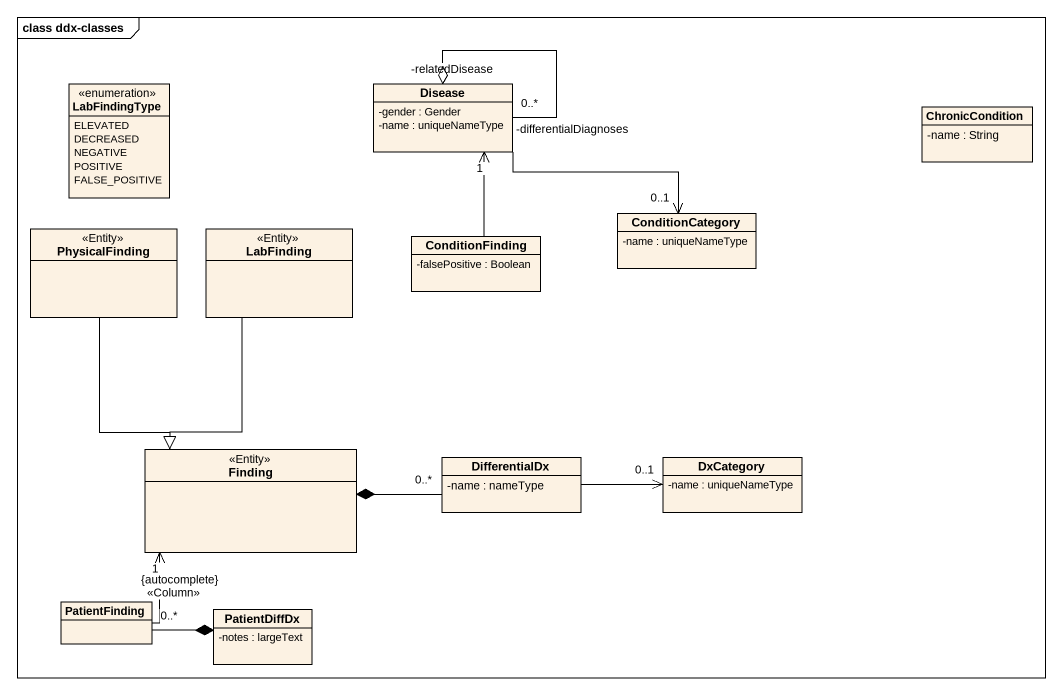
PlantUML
@startuml
mainframe class ddx-classes
hide circle
hide empty members
skinparam classAttributeIconSize 0
enum LabFindingType {
  ELEVATED
  DECREASED
  NEGATIVE
  POSITIVE
  FALSE_POSITIVE
}
class Disease {
  -gender : Gender
  -name : uniqueNameType
}
class ChronicCondition {
  -name : String
}
class PhysicalFinding <<Entity>>
class LabFinding <<Entity>>
class ConditionFinding {
  -falsePositive : Boolean
}
class ConditionCategory {
  -name : uniqueNameType
}
class Finding <<Entity>>
class DifferentialDx {
  -name : nameType
}
class DxCategory {
  -name : uniqueNameType
}
class PatientFinding
class PatientDiffDx {
  -notes : largeText
}
Disease "-relatedDisease" o-- "0..*\n-differentialDiagnoses" Disease
Disease -right-> "0..1" ConditionCategory
PhysicalFinding --|> Finding
LabFinding --|> Finding
ConditionFinding -up-> "1" Disease
Finding *-right- "0..*" DifferentialDx
DifferentialDx -right-> "0..1" DxCategory
PatientFinding -up-> "1\n<<Column>>\n{autocomplete}" Finding
PatientDiffDx *-left- "0..*" PatientFinding
@enduml
